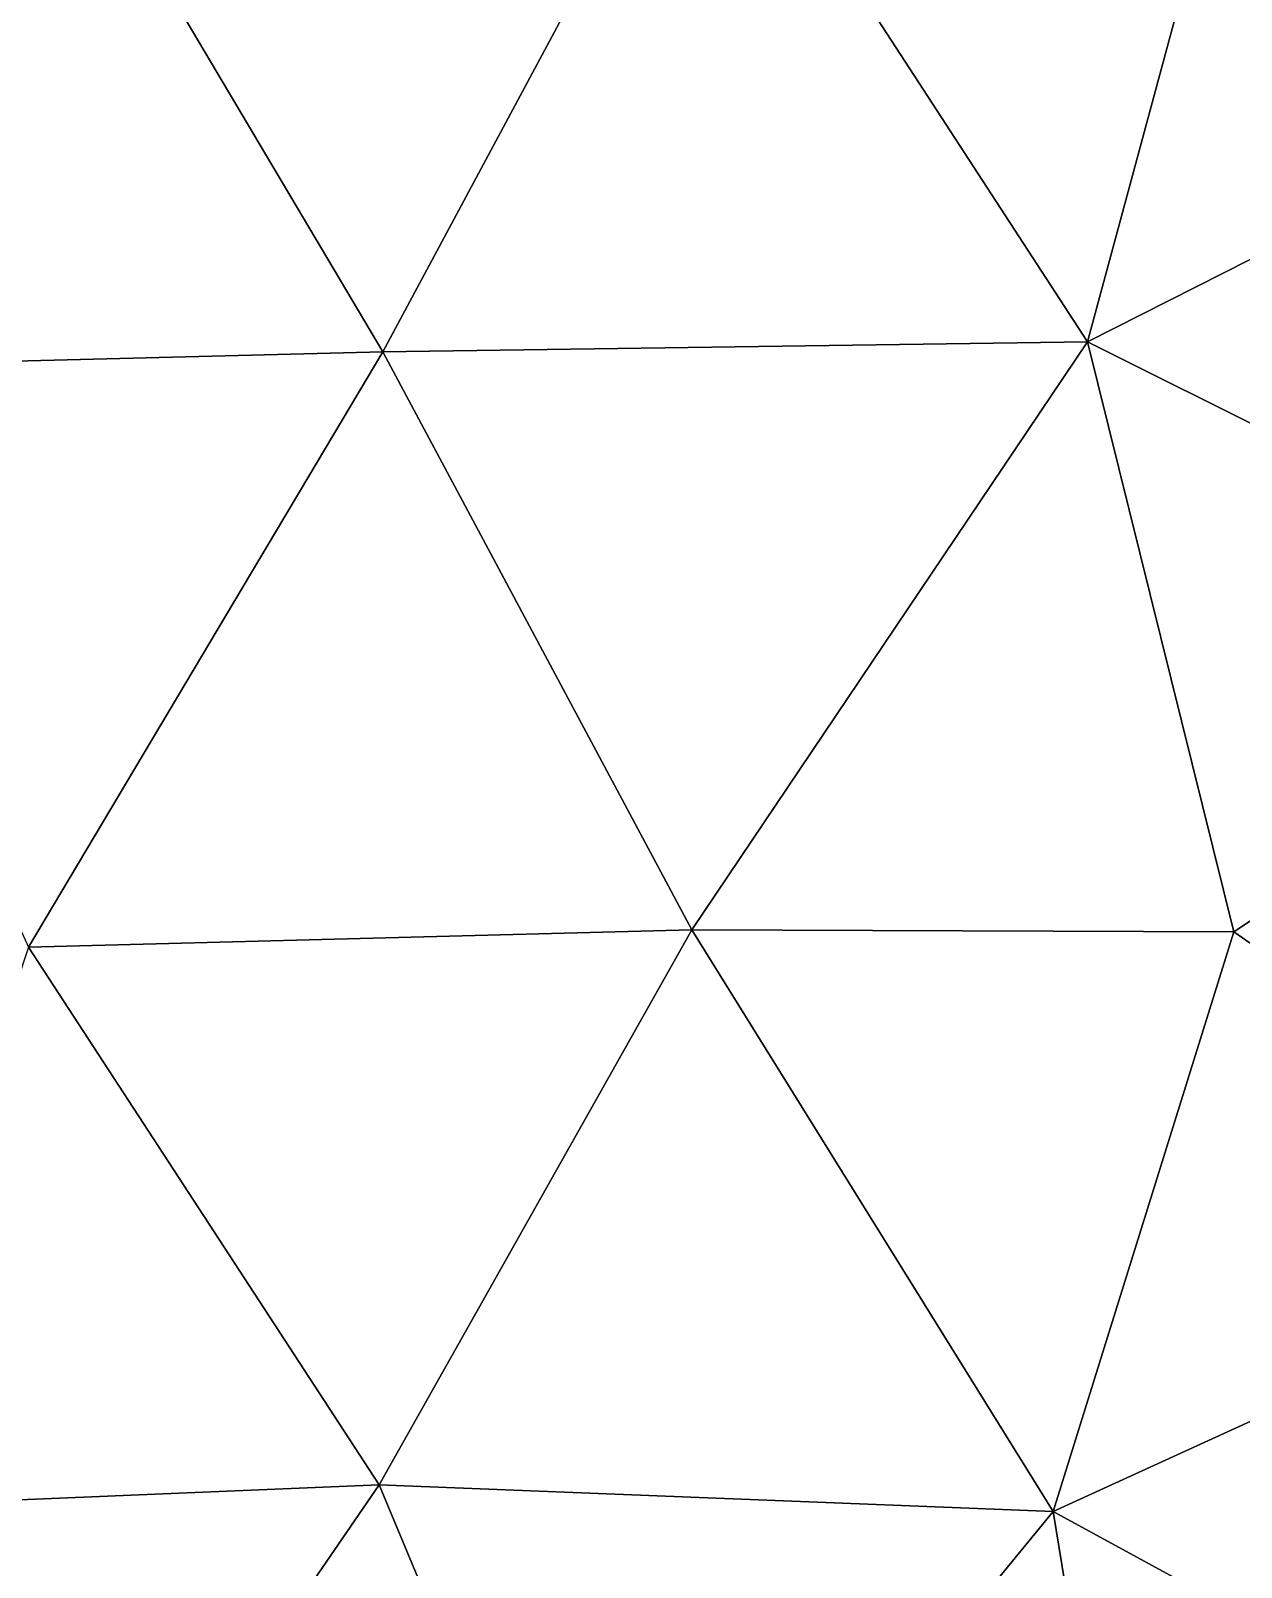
# Model space of a CAD drawing. Header units: metres. Extents: x 0 to 72, y -280 to 0.
# Drawn here: x 26.9 to 47.37, y -224.53 to -198.56 of the extents above; entities that cross this region are included whole.
import ezdxf

# ---------------------------------------------------------------- set-up
doc = ezdxf.new("R2010")
doc.units = ezdxf.units.M

msp = doc.modelspace()

# ---------------------------------------------------------------- linework, layer by layer
at = {"layer": 'layer', "color": 0}
for points in [[(32.8513, -203.99), (38.2832, -193.861), (26.9381, -194.021)], [(44.7684, -203.818), (38.2832, -193.861), (32.8513, -203.99)], [(44.7684, -203.818), (47.4932, -193.739), (38.2832, -193.861)], [(44.7684, -203.818), (54.8538, -198.718), (47.4932, -193.739)], [(22.3998, -204.252), (26.9381, -194.021), (19.071, -196.809)], [(32.8513, -203.99), (26.9381, -194.021), (22.3998, -204.252)], [(54.7578, -208.807), (54.8538, -198.718), (44.7684, -203.818)], [(38.0799, -213.755), (44.7684, -203.818), (32.8513, -203.99)], [(47.2374, -213.792), (44.7684, -203.818), (38.0799, -213.755)], [(47.2374, -213.792), (54.7578, -208.807), (44.7684, -203.818)], [(26.8649, -214.052), (32.8513, -203.99), (22.3998, -204.252)], [(38.0799, -213.755), (32.8513, -203.99), (26.8649, -214.052)], [(54.543, -218.856), (54.7578, -208.807), (47.2374, -213.792)], [(32.7938, -223.139), (38.0799, -213.755), (26.8649, -214.052)], [(44.1873, -223.589), (38.0799, -213.755), (32.7938, -223.139)], [(44.1873, -223.589), (47.2374, -213.792), (38.0799, -213.755)], [(44.1873, -223.589), (54.543, -218.856), (47.2374, -213.792)], [(32.7938, -223.139), (26.8649, -214.052), (23.7325, -223.511)], [(54.0928, -228.989), (54.543, -218.856), (44.1873, -223.589)], [(27.3652, -231.052), (32.7938, -223.139), (23.7325, -223.511)], [(36.7572, -232.642), (32.7938, -223.139), (27.3652, -231.052)], [(36.7572, -232.642), (44.1873, -223.589), (32.7938, -223.139)], [(27.3652, -231.052), (23.7325, -223.511), (19.9091, -230.204)], [(45.8581, -233.817), (44.1873, -223.589), (36.7572, -232.642)], [(45.8581, -233.817), (54.0928, -228.989), (44.1873, -223.589)]]:
    msp.add_3dface(points, dxfattribs=at)

doc.saveas('drawing.dxf')
